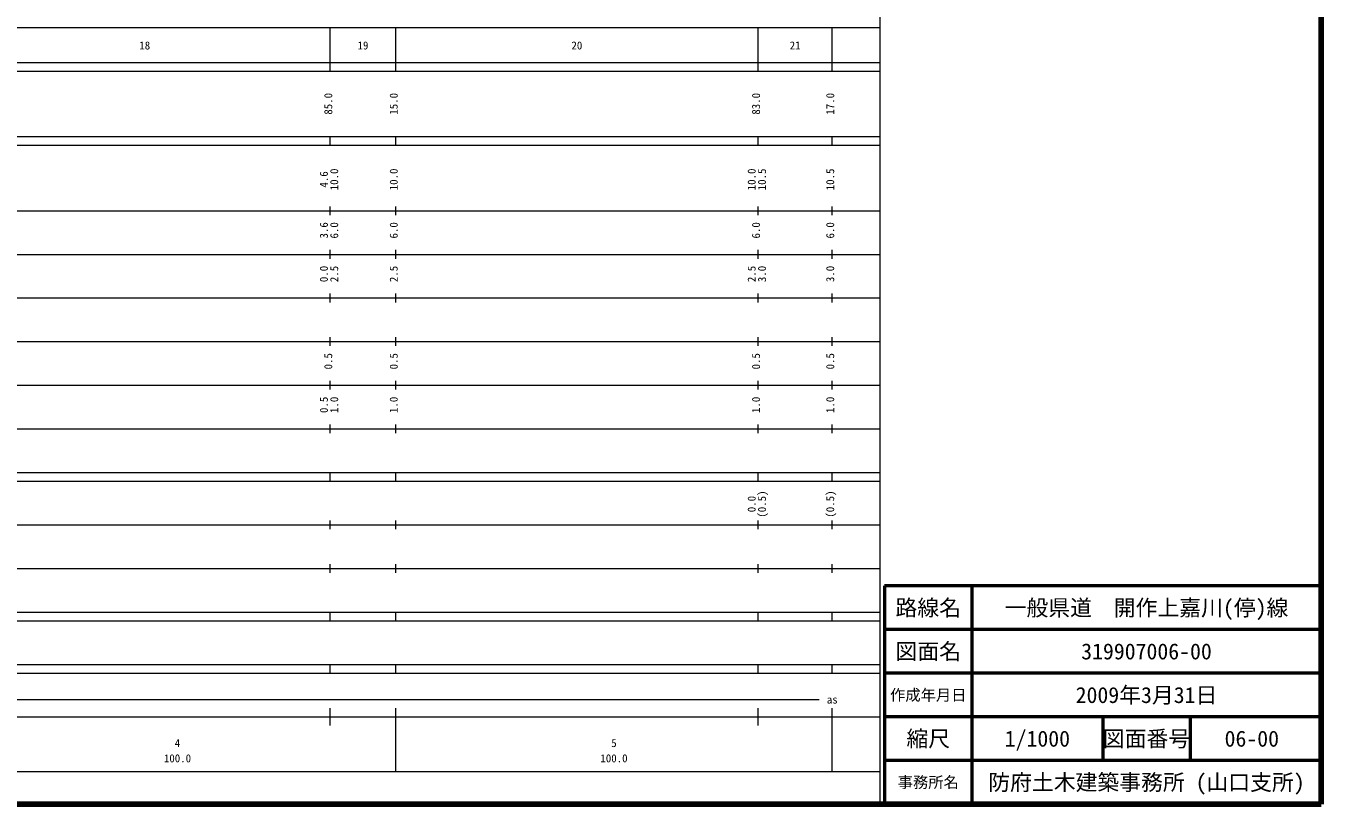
# Model space of a CAD drawing. Units: millimetres, scale not verified. Extents: x 40000 to 680000, y 20000 to 380000.
# Drawn here: x 383274 to 680000, y 20000 to 198357 of the extents above; entities that cross this region are included whole.
import ezdxf
from ezdxf.enums import TextEntityAlignment as Align

# ---------------------------------------------------------------- set-up
doc = ezdxf.new("R2010")
doc.units = ezdxf.units.MM
doc.header["$LTSCALE"] = 1000
for name, color, linetype, lineweight in [('M-TTL', 2, 'Continuous', 140), ('M-TTL-BAND', 7, 'Continuous', 13), ('M-TTL-FRAM', 2, 'Continuous', 50), ('M-TTL-LINE', 7, 'Continuous', 50)]:
    doc.layers.add(name, color=color, linetype=linetype, lineweight=lineweight)
doc.layers.add('M-TTL-TXT', color=7, linetype='Continuous')
doc.styles.add('ＭＳ ゴシック', font='')
doc.styles.get('ＭＳ ゴシック').set_extended_font_data('MS Gothic')

msp = doc.modelspace()

# ---------------------------------------------------------------- linework, layer by layer
at = {"layer": 'M-TTL'}
for p, q in [((680000, 20000), (680000, 380000)), ((40000, 20000), (680000, 20000))]:
    msp.add_line(p, q, dxfattribs=at)
at = {"layer": 'M-TTL-BAND'}
for p, q in [((579000, 20000), (579000, 370000)), ((68000, 198000), (579000, 198000)), ((453000, 188000), (453000, 198000)), ((468000, 188000), (468000, 198000)), ((551000, 188000), (551000, 198000)), ((568000, 188000), (568000, 198000)), ((40000, 190000), (579000, 190000)), ((40000, 188000), (579000, 188000)), ((40000, 173000), (579000, 173000)), ((453000, 171000), (453000, 173000)), ((468000, 171000), (468000, 173000)), ((551000, 171000), (551000, 173000)), ((568000, 171000), (568000, 173000)), ((40000, 171000), (579000, 171000)), ((40000, 156000), (579000, 156000)), ((453000, 155000), (453000, 157000)), ((468000, 155000), (468000, 157000)), ((551000, 155000), (551000, 157000)), ((568000, 155000), (568000, 157000)), ((46000, 146000), (579000, 146000)), ((453000, 145000), (453000, 147000)), ((468000, 145000), (468000, 147000)), ((551000, 145000), (551000, 147000)), ((568000, 145000), (568000, 147000)), ((453000, 135000), (453000, 137000)), ((468000, 135000), (468000, 137000)), ((551000, 135000), (551000, 137000)), ((568000, 135000), (568000, 137000)), ((52000, 136000), (579000, 136000)), ((46000, 126000), (579000, 126000)), ((453000, 125000), (453000, 127000)), ((468000, 125000), (468000, 127000)), ((551000, 125000), (551000, 127000)), ((568000, 125000), (568000, 127000)), ((52000, 116000), (579000, 116000)), ((453000, 115000), (453000, 117000)), ((468000, 115000), (468000, 117000)), ((551000, 115000), (551000, 117000)), ((568000, 115000), (568000, 117000)), ((453000, 105000), (453000, 107000)), ((468000, 105000), (468000, 107000)), ((551000, 105000), (551000, 107000)), ((568000, 105000), (568000, 107000)), ((46000, 106000), (579000, 106000)), ((40000, 96000), (579000, 96000)), ((453000, 94000), (453000, 96000)), ((468000, 94000), (468000, 96000)), ((551000, 94000), (551000, 96000)), ((568000, 94000), (568000, 96000)), ((40000, 94000), (579000, 94000)), ((49000, 84000), (579000, 84000)), ((453000, 83000), (453000, 85000)), ((468000, 83000), (468000, 85000)), ((551000, 83000), (551000, 85000)), ((568000, 83000), (568000, 85000)), ((453000, 73000), (453000, 75000)), ((468000, 73000), (468000, 75000)), ((551000, 73000), (551000, 75000)), ((568000, 73000), (568000, 75000)), ((40000, 74000), (579000, 74000)), ((40000, 64000), (579000, 64000)), ((453000, 62000), (453000, 64000)), ((468000, 62000), (468000, 64000)), ((551000, 62000), (551000, 64000)), ((568000, 62000), (568000, 64000)), ((40000, 62000), (579000, 62000)), ((40000, 52000), (579000, 52000)), ((453000, 50000), (453000, 52000)), ((468000, 50000), (468000, 52000)), ((551000, 50000), (551000, 52000)), ((568000, 50000), (568000, 52000)), ((40000, 50000), (579000, 50000)), ((71000, 44000), (565000, 44000)), ((453000, 38000), (453000, 42000)), ((468000, 27500), (468000, 42000)), ((551000, 38000), (551000, 42000)), ((568000, 27500), (568000, 42000)), ((40000, 40000), (579000, 40000)), ((68000, 27500), (579000, 27500))]:
    msp.add_line(p, q, dxfattribs=at)
at = {"layer": 'M-TTL-FRAM'}
for p, q in [((680000, 70000), (580000, 70000)), ((580000, 70000), (580000, 20000))]:
    msp.add_line(p, q, dxfattribs=at)
at = {"layer": 'M-TTL-LINE'}
for p, q in [((600000, 70000), (600000, 20000)), ((680000, 60000), (580000, 60000)), ((680000, 50000), (580000, 50000)), ((680000, 40000), (580000, 40000)), ((630000, 40000), (630000, 30000)), ((650000, 40000), (650000, 30000)), ((680000, 30000), (580000, 30000))]:
    msp.add_line(p, q, dxfattribs=at)

# ---------------------------------------------------------------- texts
at = {"layer": 'M-TTL-BAND', "style": 'ＭＳ ゴシック'}
for s, p in [('18', (410500, 192405)), ('19', (460500, 192405)), ('20', (509500, 192405)), ('21', (559500, 192405)), ('as', (568000, 42500)), ('4', (418000, 32523)), ('5', (518000, 32523)), ('100.0', (418000, 29033)), ('100.0', (518000, 29033))]:
    msp.add_text(s, height=1833, dxfattribs=at).set_placement(p, align=Align.BOTTOM_CENTER)
for s, p in [('85.0', (454000, 180500)), ('15.0', (469000, 180500)), ('83.0', (552000, 180500)), ('17.0', (569000, 180500)), ('4.6', (453000, 163174)), ('10.0', (455370, 163174)), ('10.0', (469000, 163174)), ('10.0', (551000, 163174)), ('10.5', (553370, 163174)), ('10.5', (569000, 163174)), ('3.6', (453000, 151500)), ('6.0', (455370, 151500)), ('6.0', (469000, 151500)), ('6.0', (552000, 151500)), ('6.0', (569000, 151500)), ('0.0', (453000, 141500)), ('2.5', (455370, 141500)), ('2.5', (469000, 141500)), ('2.5', (551000, 141500)), ('3.0', (553370, 141500)), ('3.0', (569000, 141500)), ('0.5', (454000, 121500)), ('0.5', (469000, 121500)), ('0.5', (552000, 121500)), ('0.5', (569000, 121500)), ('0.5', (453000, 111500)), ('1.0', (455370, 111500)), ('1.0', (469000, 111500)), ('1.0', (552000, 111500)), ('1.0', (569000, 111500)), ('0.0', (551000, 88764)), ('(0.5)', (553370, 88764)), ('(0.5)', (569000, 88764))]:
    msp.add_text(s, height=1833, rotation=90, dxfattribs=at).set_placement(p, align=Align.BOTTOM_CENTER)
at = {"layer": 'M-TTL-TXT', "style": 'ＭＳ ゴシック'}
for s, height, p in [('路線名', 3666, (590000, 65000)), ('路線名', 3666, (590000, 65000)), ('一般県道\u3000開作上嘉川(停)線', 3666, (640000, 65000)), ('図面名', 3666, (590000, 55000)), ('図面名', 3666, (590000, 55000)), ('319907006-00', 3666, (640000, 55000)), ('作成年月日', 2566, (590000, 45000)), ('作成年月日', 2566, (590000, 45000)), ('2009年3月31日', 3666, (640000, 45000)), ('縮尺', 3666, (590000, 35000)), ('縮尺', 3666, (590000, 35000)), ('1/1000', 3666, (615000, 35000)), ('図面番号', 3666, (640000, 35000)), ('図面番号', 3666, (640000, 35000)), ('06-00', 3666, (664125, 35000)), ('防府土木建築事務所 (山口支所)', 3666, (640000, 25000)), ('事務所名', 2566, (590000, 25000)), ('事務所名', 2566, (590000, 25000))]:
    msp.add_text(s, height=height, dxfattribs=at).set_placement(p, align=Align.MIDDLE_CENTER)

doc.saveas('drawing.dxf')
